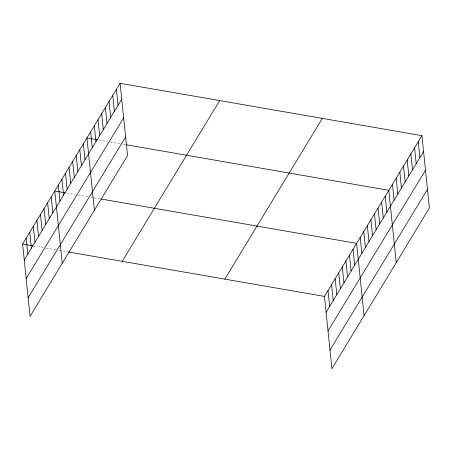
<?xml version="1.0" encoding="UTF-8"?>
<svg xmlns="http://www.w3.org/2000/svg" width="452" height="452" viewBox="0 0 452 452"><rect width="100%" height="100%" fill="white"/><g stroke="black" fill="none" stroke-linecap="round" stroke-linejoin="round"><path stroke-width="0.34" stroke-dasharray="2.26 1.69" d="M98.587 139.967L107.644 141.538M110.226 141.984L121.87 144.007M123.164 144.233L125.752 144.68M66.416 193.01L75.467 194.58M78.055 195.032L89.699 197.055M90.993 197.275L93.581 197.727M94.225 197.84L100.05 198.846M33.595 245.944L43.296 247.628M45.884 248.075L57.528 250.097M58.822 250.323L67.873 251.894"/><path stroke-width="0.68" d="M120.091 83.292L127.56 155.584L30.069 316.327L22.6 244.035L120.091 83.292L421.931 135.673L429.4 207.965L331.909 368.708L324.44 296.416L421.931 135.673M24.244 259.94L121.735 99.197M26.165 278.551L123.656 117.808M28.148 297.721L125.639 136.979M122.209 261.324L219.695 100.581M224.83 279.133L322.321 118.384M326.084 312.321L423.575 151.578M328.005 330.926L425.496 170.184M329.988 350.097L427.479 189.354M97.293 139.741L86.942 137.945L94.411 210.237M126.396 144.793L388.782 190.326L396.251 262.618M65.122 192.789L54.771 190.993L62.24 263.284M101.344 199.072L356.611 243.368L364.08 315.66M22.6 244.035L32.951 245.831M68.523 252.007L324.44 296.416M418.247 141.747L419.891 157.652M414.563 147.815L416.207 163.72M410.879 153.889L412.523 169.794M407.195 159.963L408.84 175.868M403.517 166.037L405.156 181.941M399.834 172.105L401.478 188.015M396.15 178.178L397.794 194.083M392.466 184.252L394.11 200.157M385.206 196.219L386.85 212.124M381.635 202.112L383.279 218.017M378.058 208.005L379.703 223.909M374.482 213.898L376.126 229.808M370.911 219.796L372.555 235.701M367.335 225.689L368.979 241.594M363.758 231.582L365.402 247.487M360.187 237.475L361.832 253.38M353.035 249.261L354.679 265.171M349.464 255.16L351.108 271.064M345.887 261.053L347.531 276.957M342.311 266.946L343.955 282.85M338.74 272.838L340.379 288.743M335.164 278.731L336.808 294.636M331.587 284.624L333.231 300.535M328.016 290.523L329.655 306.428M116.407 89.366L118.051 105.271M112.723 95.44L114.367 111.345M109.039 101.514L110.683 117.418M105.361 107.582L107 123.486M101.677 113.655L103.322 129.56M97.994 119.729L99.638 135.634M94.31 125.803L95.954 141.708M90.626 131.871L92.27 147.781M83.371 143.838L85.01 159.748M79.795 149.736L81.439 165.641M76.218 155.629L77.863 171.534M72.648 161.522L74.286 177.427M69.071 167.415L70.715 183.32M65.495 173.308L67.139 189.213M61.918 179.201L63.562 195.111M58.348 185.1L59.992 201.004M51.195 196.886L52.839 212.79M47.624 202.778L49.268 218.683M44.047 208.671L45.692 224.576M40.471 214.564L42.115 230.475M36.9 220.463L38.544 236.368M33.324 226.356L34.968 242.261M29.747 232.249L31.391 248.154M26.176 238.142L27.821 254.047"/></g></svg>
